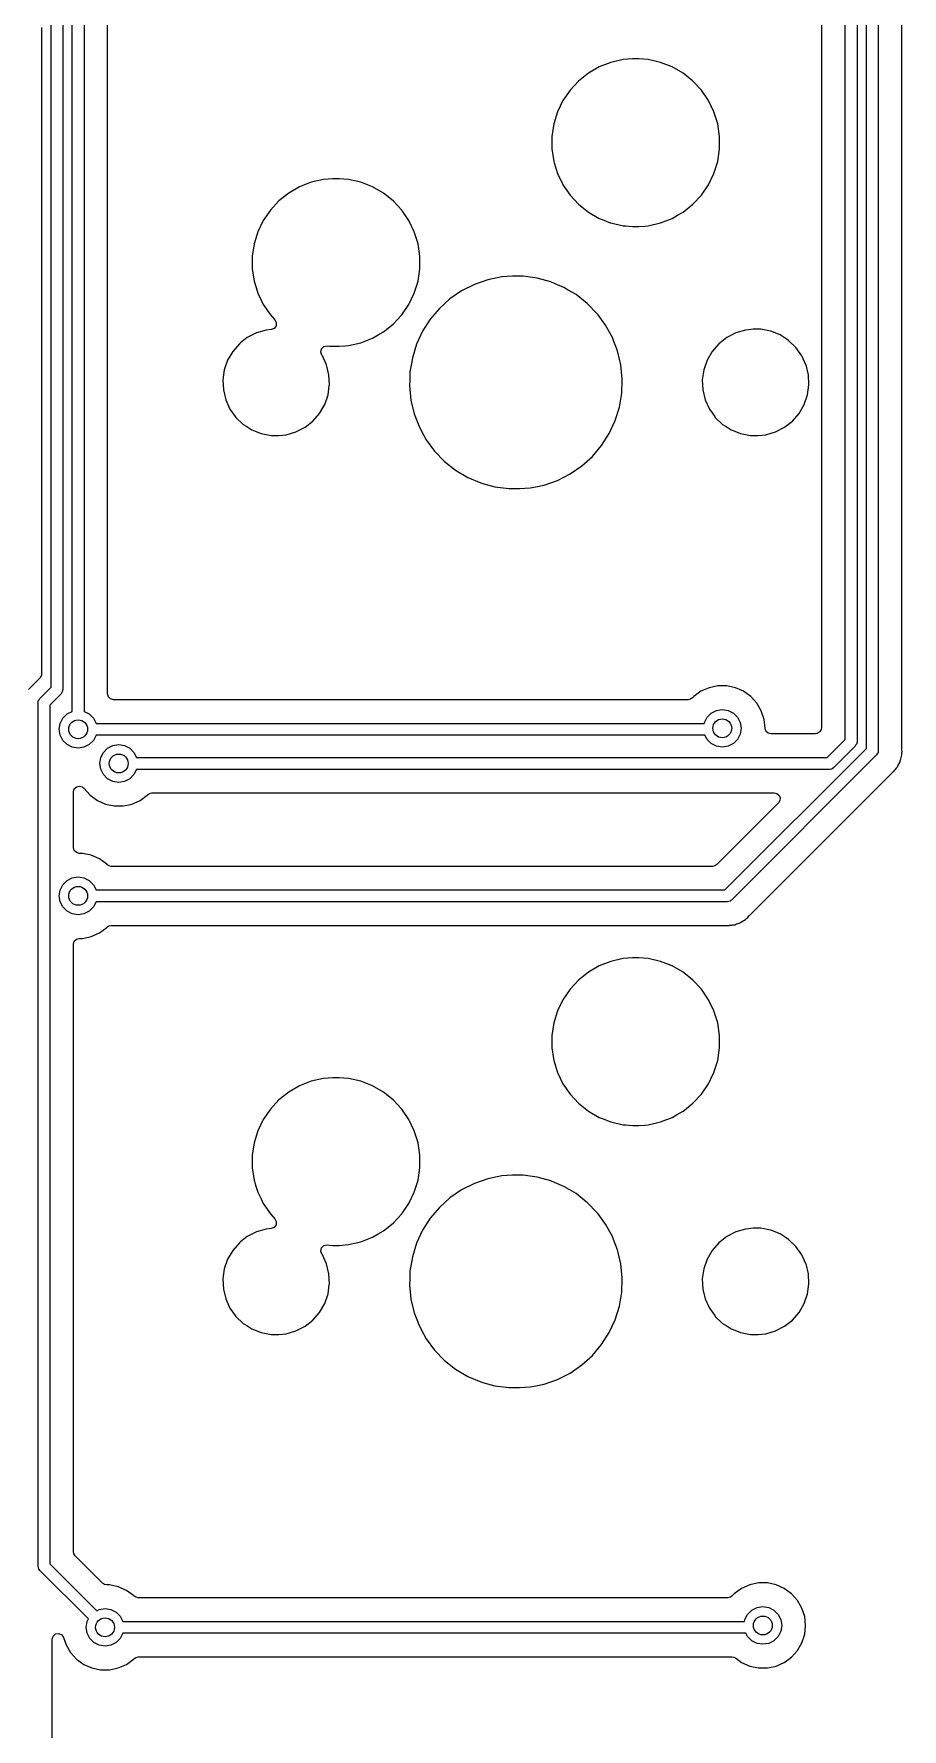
# Model space of a CAD drawing. Extents: x 51 to 201, y -153 to -28.
# Drawn here: x 77.89 to 96.29, y -104.74 to -68.82 of the extents above; entities that cross this region are included whole.
import ezdxf

# ---------------------------------------------------------------- set-up
doc = ezdxf.new("R2010")
doc.units = 0
doc.layers.add('BLACK', color=7, linetype='CONTINUOUS')

msp = doc.modelspace()

# ---------------------------------------------------------------- linework, layer by layer
at = {"layer": 'BLACK', "linetype": 'CONTINUOUS'}
for p, q in [((95.085, -83.7682), (95.085, -38.78)), ((95.335, -38.78), (95.335, -83.82)), ((94.5845, -39.4045), (94.5845, -83.5095)), ((95.535, -83.9546), (95.535, -40.24)), ((95.785, -40.2918), (95.785, -84.0064)), ((96.2855, -83.9711), (96.2855, -65.6145)), ((78.705, -83.1703), (78.705, -68.0518)), ((78.955, -68), (78.955, -83.1703)), ((79.4555, -71.2531), (79.4555, -68.0827)), ((78.255, -82.6582), (78.255, -68.4318)), ((78.505, -68.38), (78.505, -82.71)), ((78.055, -68.68), (78.055, -82.38)), ((89.6433, -69.6489), (89.4352, -69.8148)), ((89.8737, -69.5158), (89.6433, -69.6489)), ((90.1214, -69.4186), (89.8737, -69.5158)), ((90.3809, -69.3594), (90.1214, -69.4186)), ((90.5798, -69.3445), (90.3809, -69.3594)), ((90.7127, -69.3445), (90.5798, -69.3445)), ((90.5798, -69.3445), (90.5798, -69.3445)), ((90.9116, -69.3594), (90.7127, -69.3445)), ((90.7127, -69.3445), (90.7127, -69.3445)), ((91.1711, -69.4186), (90.9116, -69.3594)), ((91.4188, -69.5158), (91.1711, -69.4186)), ((91.6492, -69.6489), (91.4188, -69.5158)), ((91.8481, -69.8075), (91.6492, -69.6489)), ((89.2542, -70.0099), (89.1043, -70.2298)), ((89.4352, -69.8148), (89.2542, -70.0099)), ((91.8573, -69.8148), (91.8481, -69.8075)), ((92.0383, -70.0099), (91.8573, -69.8148)), ((92.1882, -70.2298), (92.0383, -70.0099)), ((89.1043, -70.2298), (88.9888, -70.4695)), ((92.3037, -70.4695), (92.1882, -70.2298)), ((88.9104, -70.7238), (88.8708, -70.9869)), ((88.9888, -70.4695), (88.9104, -70.7238)), ((92.3821, -70.7238), (92.3037, -70.4695)), ((92.4217, -70.9869), (92.3821, -70.7238)), ((88.8708, -70.9869), (88.8708, -71.2531)), ((92.4217, -71.2531), (92.4217, -70.9869)), ((79.4555, -76.1462), (79.4555, -71.2531)), ((88.8708, -71.2531), (88.9104, -71.5162)), ((92.3821, -71.5162), (92.4217, -71.2531)), ((88.9104, -71.5162), (88.9189, -71.5438)), ((88.9189, -71.5438), (88.9888, -71.7705)), ((88.9888, -71.7705), (89.1021, -72.0056)), ((92.1882, -72.0102), (92.3037, -71.7705)), ((92.3037, -71.7705), (92.3821, -71.5162)), ((83.2933, -72.1889), (83.0852, -72.3548)), ((83.5237, -72.0558), (83.2933, -72.1889)), ((83.7714, -71.9586), (83.5237, -72.0558)), ((84.0309, -71.8994), (83.7714, -71.9586)), ((84.2298, -71.8845), (84.0309, -71.8994)), ((84.3627, -71.8845), (84.2298, -71.8845)), ((84.2298, -71.8845), (84.2298, -71.8845)), ((84.5616, -71.8994), (84.3627, -71.8845)), ((84.3627, -71.8845), (84.3627, -71.8845)), ((84.8211, -71.9586), (84.5616, -71.8994)), ((85.0688, -72.0558), (84.8211, -71.9586)), ((85.2992, -72.1889), (85.0688, -72.0558)), ((85.5073, -72.3548), (85.2992, -72.1889)), ((89.1021, -72.0056), (89.1043, -72.0102)), ((89.1043, -72.0102), (89.2542, -72.2301)), ((92.0383, -72.2301), (92.1882, -72.0102)), ((82.9042, -72.5499), (82.7543, -72.7698)), ((83.0852, -72.3548), (82.9042, -72.5499)), ((85.6883, -72.5499), (85.5073, -72.3548)), ((85.5073, -72.3548), (85.5073, -72.3548)), ((85.8382, -72.7698), (85.6883, -72.5499)), ((89.2542, -72.2301), (89.4352, -72.4252)), ((89.4352, -72.4252), (89.6433, -72.5911)), ((91.6492, -72.5911), (91.8573, -72.4252)), ((91.8573, -72.4252), (92.0383, -72.2301)), ((82.7543, -72.7698), (82.6388, -73.0095)), ((85.9537, -73.0095), (85.8382, -72.7698)), ((89.6433, -72.5911), (89.8737, -72.7242)), ((89.8737, -72.7242), (89.8737, -72.7242)), ((89.8737, -72.7242), (89.9367, -72.7489)), ((89.9367, -72.7489), (90.1074, -72.8158)), ((90.1074, -72.8158), (90.1214, -72.8214)), ((90.1214, -72.8214), (90.3809, -72.8806)), ((90.3809, -72.8806), (90.4377, -72.8849)), ((90.4377, -72.8849), (90.5798, -72.8955)), ((90.5798, -72.8955), (90.5798, -72.8955)), ((90.5798, -72.8955), (90.7127, -72.8955)), ((90.7127, -72.8955), (90.837, -72.8862)), ((90.7127, -72.8955), (90.7127, -72.8955)), ((90.837, -72.8862), (90.9116, -72.8806)), ((90.9116, -72.8806), (91.1711, -72.8214)), ((91.1711, -72.8214), (91.4188, -72.7242)), ((91.4188, -72.7242), (91.5308, -72.6595)), ((91.5308, -72.6595), (91.6492, -72.5911)), ((91.6492, -72.5911), (91.6492, -72.5911)), ((82.5604, -73.2638), (82.5207, -73.5269)), ((82.6388, -73.0095), (82.5604, -73.2638)), ((86.0321, -73.2638), (85.9537, -73.0095)), ((86.0717, -73.5269), (86.0321, -73.2638)), ((82.5207, -73.5269), (82.5207, -73.7931)), ((86.0717, -73.7931), (86.0717, -73.5269)), ((82.5207, -73.7931), (82.5604, -74.0562)), ((86.0321, -74.0562), (86.0717, -73.7931)), ((87.8056, -73.9646), (87.5103, -74.0246)), ((88.031, -73.9495), (87.8056, -73.9646)), ((88.2569, -73.9495), (88.031, -73.9495)), ((88.031, -73.9495), (88.031, -73.9495)), ((88.5555, -73.9897), (88.2569, -73.9495)), ((88.8461, -74.0693), (88.5555, -73.9897)), ((88.5555, -73.9897), (88.5555, -73.9897)), ((88.5555, -73.9897), (88.5555, -73.9897)), ((82.5604, -74.0562), (82.6007, -74.1869)), ((82.6007, -74.1869), (82.6388, -74.3105)), ((82.6388, -74.3105), (82.7111, -74.4605)), ((85.8382, -74.5502), (85.9537, -74.3105)), ((85.9537, -74.3105), (86.0321, -74.0562)), ((86.9568, -74.2593), (86.7084, -74.4299)), ((87.2257, -74.1234), (86.9568, -74.2593)), ((87.5103, -74.0246), (87.2257, -74.1234)), ((88.9419, -74.1099), (88.8461, -74.0693)), ((89.1235, -74.1869), (88.9419, -74.1099)), ((89.2168, -74.2421), (89.1235, -74.1869)), ((89.3828, -74.3404), (89.2168, -74.2421)), ((89.5356, -74.4611), (89.3828, -74.3404)), ((82.7111, -74.4605), (82.7543, -74.5502)), ((82.7543, -74.5502), (82.9042, -74.7701)), ((85.6883, -74.7701), (85.8382, -74.5502)), ((86.4849, -74.632), (86.2904, -74.8621)), ((86.7084, -74.4299), (86.4849, -74.632)), ((89.6192, -74.5272), (89.5356, -74.4611)), ((89.8287, -74.7438), (89.6192, -74.5272)), ((82.9042, -74.7701), (82.9986, -74.8718)), ((82.9828, -75.0548), (82.9195, -75.0796)), ((83.0236, -75.0003), (82.9828, -75.0548)), ((82.9986, -74.8718), (83.0294, -74.9325)), ((83.0294, -74.9325), (83.0236, -75.0003)), ((85.2992, -75.1311), (85.5073, -74.9652)), ((85.5073, -74.9652), (85.6883, -74.7701)), ((86.2904, -74.8621), (86.1283, -75.116)), ((89.8481, -74.7701), (89.8287, -74.7438)), ((90.0074, -74.9863), (89.8481, -74.7701)), ((90.1522, -75.2506), (90.0074, -74.9863)), ((93.1326, -75.0745), (93.0324, -75.0841)), ((93.2937, -75.0745), (93.1326, -75.0745)), ((93.5048, -75.1152), (93.2937, -75.0745)), ((82.246, -75.3817), (82.1053, -75.5442)), ((82.2719, -75.3614), (82.246, -75.3817)), ((82.415, -75.2489), (82.2719, -75.3614)), ((82.606, -75.1504), (82.415, -75.2489)), ((82.415, -75.2489), (82.415, -75.2489)), ((82.415, -75.2489), (82.415, -75.2489)), ((82.8123, -75.0898), (82.606, -75.1504)), ((82.9195, -75.0796), (82.8123, -75.0898)), ((84.0388, -75.4406), (84.1065, -75.4263)), ((84.1065, -75.4263), (84.1548, -75.4299)), ((84.1548, -75.4299), (84.2298, -75.4355)), ((84.3627, -75.4355), (84.487, -75.4262)), ((84.487, -75.4262), (84.5616, -75.4206)), ((84.5616, -75.4206), (84.8211, -75.3614)), ((84.8211, -75.3614), (85.0688, -75.2642)), ((85.0688, -75.2642), (85.1884, -75.1951)), ((85.1884, -75.1951), (85.2992, -75.1311)), ((85.2992, -75.1311), (85.2992, -75.1311)), ((86.0014, -75.3893), (85.9122, -75.6771)), ((86.1283, -75.116), (86.0014, -75.3893)), ((90.1756, -75.3113), (90.1522, -75.2506)), ((90.2605, -75.5317), (90.1756, -75.3113)), ((92.406, -75.3817), (92.2653, -75.5442)), ((92.4319, -75.3614), (92.406, -75.3817)), ((92.575, -75.2489), (92.4319, -75.3614)), ((92.766, -75.1504), (92.575, -75.2489)), ((92.575, -75.2489), (92.575, -75.2489)), ((92.575, -75.2489), (92.575, -75.2489)), ((92.9723, -75.0898), (92.766, -75.1504)), ((93.0324, -75.0841), (92.9723, -75.0898)), ((93.5069, -75.116), (93.5048, -75.1152)), ((93.5048, -75.1152), (93.5048, -75.1152)), ((93.5048, -75.1152), (93.5048, -75.1152)), ((93.7043, -75.1951), (93.5069, -75.116)), ((93.8118, -75.2642), (93.7043, -75.1951)), ((93.8852, -75.3113), (93.8118, -75.2642)), ((94.0407, -75.4596), (93.8852, -75.3113)), ((81.9978, -75.7303), (81.9275, -75.9334)), ((82.1053, -75.5442), (81.9978, -75.7303)), ((83.9734, -75.5564), (83.9892, -75.489)), ((83.9962, -75.6218), (83.9734, -75.5564)), ((83.9892, -75.489), (84.0388, -75.4406)), ((84.0054, -75.6347), (83.9962, -75.6218)), ((84.0922, -75.8248), (84.0054, -75.6347)), ((84.2298, -75.4355), (84.2298, -75.4355)), ((84.2298, -75.4355), (84.3627, -75.4355)), ((84.3627, -75.4355), (84.3627, -75.4355)), ((85.9122, -75.6771), (85.8921, -75.7961)), ((90.3304, -75.8248), (90.2605, -75.5317)), ((92.1578, -75.7303), (92.0875, -75.9334)), ((92.2653, -75.5442), (92.1578, -75.7303)), ((94.1654, -75.6347), (94.0407, -75.4596)), ((94.0407, -75.4596), (94.0407, -75.4596)), ((94.2522, -75.8248), (94.1654, -75.6347)), ((79.4555, -82.8005), (79.4555, -76.1462)), ((81.9275, -75.9334), (81.8969, -76.1462)), ((81.8969, -76.1462), (81.9071, -76.3609)), ((84.0947, -75.8302), (84.0922, -75.8248)), ((84.1454, -76.0391), (84.0947, -75.8302)), ((84.1556, -76.2538), (84.1454, -76.0391)), ((85.8563, -76.1462), (85.852, -76.2754)), ((85.862, -75.9742), (85.8563, -76.1462)), ((85.8921, -75.7961), (85.862, -75.9742)), ((90.3605, -76.1246), (90.3304, -75.8248)), ((90.3505, -76.4258), (90.3598, -76.1462)), ((90.3598, -76.1462), (90.3605, -76.1246)), ((92.0875, -75.9334), (92.0569, -76.1462)), ((92.0569, -76.1462), (92.0671, -76.3609)), ((94.2547, -75.8302), (94.2522, -75.8248)), ((94.3054, -76.0391), (94.2547, -75.8302)), ((94.3156, -76.2538), (94.3054, -76.0391)), ((81.9071, -76.3609), (81.9578, -76.5698)), ((84.0547, -76.6697), (84.125, -76.4666)), ((84.125, -76.4666), (84.1525, -76.2754)), ((84.1525, -76.2754), (84.1556, -76.2538)), ((85.852, -76.2754), (85.8821, -76.5752)), ((90.3003, -76.7229), (90.3505, -76.4258)), ((92.0671, -76.3609), (92.1178, -76.5698)), ((94.2147, -76.6697), (94.285, -76.4666)), ((94.285, -76.4666), (94.3156, -76.2538)), ((81.9578, -76.5698), (82.0471, -76.7653)), ((82.0471, -76.7653), (82.1599, -76.9236)), ((83.8065, -77.0183), (83.9472, -76.8558)), ((83.9472, -76.8558), (84.0547, -76.6697)), ((85.8821, -76.5752), (85.952, -76.8683)), ((85.952, -76.8683), (86.0603, -77.1494)), ((90.2111, -77.0107), (90.3003, -76.7229)), ((92.1178, -76.5698), (92.2071, -76.7653)), ((92.2071, -76.7653), (92.3199, -76.9236)), ((93.9665, -77.0183), (94.1072, -76.8558)), ((94.1072, -76.8558), (94.2147, -76.6697)), ((82.1599, -76.9236), (82.1718, -76.9404)), ((82.1718, -76.9404), (82.3273, -77.0887)), ((82.3273, -77.0887), (82.4013, -77.1363)), ((82.4013, -77.1363), (82.5082, -77.2049)), ((82.5082, -77.2049), (82.5482, -77.221)), ((82.5482, -77.221), (82.7077, -77.2848)), ((83.4465, -77.2496), (83.6375, -77.1511)), ((83.6375, -77.1511), (83.8065, -77.0183)), ((86.0603, -77.1494), (86.1484, -77.3102)), ((90.0842, -77.284), (90.2111, -77.0107)), ((92.3199, -76.9236), (92.3318, -76.9404)), ((92.3318, -76.9404), (92.4873, -77.0887)), ((92.4873, -77.0887), (92.5613, -77.1363)), ((92.5613, -77.1363), (92.6682, -77.2049)), ((92.6682, -77.2049), (92.7082, -77.221)), ((92.7082, -77.221), (92.8677, -77.2848)), ((93.6065, -77.2496), (93.7975, -77.1511)), ((93.7975, -77.1511), (93.9665, -77.0183)), ((82.7077, -77.2848), (82.9188, -77.3255)), ((82.9188, -77.3255), (83.0799, -77.3255)), ((83.0799, -77.3255), (83.2402, -77.3102)), ((83.0799, -77.3255), (83.0799, -77.3255)), ((83.2402, -77.3102), (83.4465, -77.2496)), ((86.1484, -77.3102), (86.2051, -77.4137)), ((86.2051, -77.4137), (86.3838, -77.6562)), ((89.7276, -77.768), (89.9221, -77.5379)), ((89.9221, -77.5379), (90.0842, -77.284)), ((92.8677, -77.2848), (93.0788, -77.3255)), ((93.0788, -77.3255), (93.2399, -77.3255)), ((93.2399, -77.3255), (93.4002, -77.3102)), ((93.2399, -77.3255), (93.2399, -77.3255)), ((93.4002, -77.3102), (93.6065, -77.2496)), ((86.3838, -77.6562), (86.5933, -77.8728)), ((86.5933, -77.8728), (86.8297, -78.0596)), ((89.5041, -77.9701), (89.7276, -77.768)), ((86.8297, -78.0596), (87.089, -78.2131)), ((87.089, -78.2131), (87.3664, -78.3307)), ((88.7022, -78.3754), (88.9868, -78.2766)), ((88.9868, -78.2766), (89.2557, -78.1407)), ((89.2557, -78.1407), (89.5041, -77.9701)), ((87.3664, -78.3307), (87.3664, -78.3307)), ((87.3664, -78.3307), (87.3664, -78.3307)), ((87.3664, -78.3307), (87.4304, -78.3483)), ((87.4304, -78.3483), (87.657, -78.4103)), ((87.657, -78.4103), (87.9556, -78.4505)), ((87.9556, -78.4505), (88.1815, -78.4505)), ((88.1815, -78.4505), (88.4069, -78.4354)), ((88.1815, -78.4505), (88.1815, -78.4505)), ((88.4069, -78.4354), (88.5302, -78.4103)), ((88.5302, -78.4103), (88.7022, -78.3754)), ((78.0184, -82.4684), (77.78, -82.7068)), ((78.0332, -82.4412), (78.0184, -82.4684)), ((78.0499, -82.4152), (78.0332, -82.4412)), ((78.0508, -82.409), (78.0499, -82.4152)), ((78.0521, -82.4066), (78.0508, -82.409)), ((78.055, -82.38), (78.0518, -82.4021)), ((78.0518, -82.4021), (78.0521, -82.4066)), ((77.98, -82.985), (77.9832, -82.9629)), ((77.9829, -82.9584), (77.9842, -82.956)), ((77.9832, -82.9629), (77.9829, -82.9584)), ((77.9842, -82.956), (77.9851, -82.9498)), ((77.9851, -82.9498), (78.0018, -82.9238)), ((78.0018, -82.9238), (78.0166, -82.8966)), ((78.0166, -82.8966), (78.255, -82.6582)), ((78.4684, -82.7984), (78.23, -83.0368)), ((78.4832, -82.7712), (78.4684, -82.7984)), ((78.4999, -82.7452), (78.4832, -82.7712)), ((78.5008, -82.739), (78.4999, -82.7452)), ((78.5021, -82.7366), (78.5008, -82.739)), ((78.505, -82.71), (78.5018, -82.7321)), ((78.5018, -82.7321), (78.5021, -82.7366)), ((79.4721, -82.8625), (79.4555, -82.8005)), ((79.5175, -82.9079), (79.4721, -82.8625)), ((79.5795, -82.9245), (79.5175, -82.9079)), ((91.7582, -82.9245), (79.5795, -82.9245)), ((91.8087, -82.9138), (91.7582, -82.9245)), ((91.8504, -82.8835), (91.8087, -82.9138)), ((91.8741, -82.8571), (91.8504, -82.8835)), ((92.0273, -82.7458), (91.8741, -82.8571)), ((92.2002, -82.6689), (92.0273, -82.7458)), ((92.3854, -82.6295), (92.2002, -82.6689)), ((92.5746, -82.6295), (92.3854, -82.6295)), ((92.3854, -82.6295), (92.3854, -82.6295)), ((92.7598, -82.6689), (92.5746, -82.6295)), ((92.5746, -82.6295), (92.5746, -82.6295)), ((92.9327, -82.7458), (92.7598, -82.6689)), ((93.0859, -82.8571), (92.9327, -82.7458)), ((93.2125, -82.9978), (93.0859, -82.8571)), ((77.98, -101.285), (77.98, -82.985)), ((78.23, -83.0368), (78.23, -101.233)), ((78.4496, -83.4264), (78.5064, -83.3149)), ((78.5064, -83.3149), (78.5949, -83.2264)), ((78.5949, -83.2264), (78.705, -83.1703)), ((78.955, -83.1703), (79.0651, -83.2264)), ((79.0651, -83.2264), (79.1536, -83.3149)), ((79.1536, -83.3149), (79.2097, -83.425)), ((92.0996, -83.4064), (92.1564, -83.2949)), ((92.1564, -83.2949), (92.2449, -83.2064)), ((92.2449, -83.2064), (92.3564, -83.1496)), ((92.3564, -83.1496), (92.48, -83.13)), ((92.48, -83.13), (92.6036, -83.1496)), ((92.6036, -83.1496), (92.7151, -83.2064)), ((92.7151, -83.2064), (92.8036, -83.2949)), ((92.8036, -83.2949), (92.8604, -83.4064)), ((93.3072, -83.1617), (93.2125, -82.9978)), ((93.3657, -83.3417), (93.3072, -83.1617)), ((93.3072, -83.1617), (93.3072, -83.1617)), ((78.43, -83.55), (78.4496, -83.4264)), ((78.4496, -83.6736), (78.43, -83.55)), ((78.5064, -83.7851), (78.4496, -83.6736)), ((79.2097, -83.675), (79.1536, -83.7851)), ((79.2097, -83.425), (92.0966, -83.425)), ((92.1105, -83.675), (79.2097, -83.675)), ((92.0966, -83.425), (92.0996, -83.4064)), ((92.1564, -83.7651), (92.1105, -83.675)), ((92.8604, -83.6536), (92.8036, -83.7651)), ((92.8604, -83.4064), (92.88, -83.53)), ((92.88, -83.53), (92.8604, -83.6536)), ((93.3855, -83.53), (93.3657, -83.3417)), ((93.3863, -83.538), (93.3855, -83.53)), ((93.3855, -83.53), (93.3855, -83.53)), ((93.4068, -83.5943), (93.3863, -83.538)), ((93.4514, -83.6345), (93.4068, -83.5943)), ((93.5096, -83.649), (93.4514, -83.6345)), ((94.445, -83.649), (93.5096, -83.649)), ((94.4925, -83.6396), (94.445, -83.649)), ((94.5327, -83.6127), (94.4925, -83.6396)), ((94.5482, -83.5972), (94.5327, -83.6127)), ((94.5751, -83.557), (94.5482, -83.5972)), ((94.5845, -83.5095), (94.5751, -83.557)), ((78.5949, -83.8736), (78.5064, -83.7851)), ((78.7064, -83.9304), (78.5949, -83.8736)), ((78.83, -83.95), (78.7064, -83.9304)), ((78.9536, -83.9304), (78.83, -83.95)), ((79.0651, -83.8736), (78.9536, -83.9304)), ((79.1536, -83.7851), (79.0651, -83.8736)), ((79.3096, -84.1509), (79.3664, -84.0394)), ((79.3664, -84.0394), (79.4549, -83.9509)), ((79.4549, -83.9509), (79.5664, -83.8941)), ((79.5664, -83.8941), (79.69, -83.8745)), ((79.69, -83.8745), (79.8136, -83.8941)), ((79.8136, -83.8941), (79.9251, -83.9509)), ((79.9251, -83.9509), (80.0136, -84.0394)), ((80.0136, -84.0394), (80.0697, -84.1495)), ((92.2449, -83.8536), (92.1564, -83.7651)), ((92.3564, -83.9104), (92.2449, -83.8536)), ((92.48, -83.93), (92.3564, -83.9104)), ((92.6036, -83.9104), (92.48, -83.93)), ((92.5346, -86.955), (95.535, -83.9546)), ((92.7151, -83.8536), (92.6036, -83.9104)), ((92.8036, -83.7651), (92.7151, -83.8536)), ((94.7037, -84.1495), (95.085, -83.7682)), ((95.2984, -83.9084), (94.8384, -84.3684)), ((95.3132, -83.8812), (95.2984, -83.9084)), ((95.3299, -83.8552), (95.3132, -83.8812)), ((95.3308, -83.849), (95.3299, -83.8552)), ((95.3321, -83.8466), (95.3308, -83.849)), ((95.335, -83.82), (95.3318, -83.8421)), ((95.3318, -83.8421), (95.3321, -83.8466)), ((95.7799, -84.0416), (95.7632, -84.0676)), ((95.7808, -84.0354), (95.7799, -84.0416)), ((95.7821, -84.033), (95.7808, -84.0354)), ((95.785, -84.0064), (95.7818, -84.0285)), ((95.7818, -84.0285), (95.7821, -84.033)), ((96.286, -83.9827), (96.2855, -83.9711)), ((96.2855, -84.0654), (96.287, -84.046)), ((96.2902, -84.0262), (96.286, -83.9827)), ((96.287, -84.046), (96.2871, -84.0457)), ((96.2871, -84.0457), (96.2902, -84.0262)), ((79.29, -84.2745), (79.3096, -84.1509)), ((79.3096, -84.3981), (79.29, -84.2745)), ((79.3664, -84.5096), (79.3096, -84.3981)), ((80.0697, -84.3995), (80.0136, -84.5096)), ((80.0697, -84.1495), (94.7037, -84.1495)), ((94.7186, -84.3995), (80.0697, -84.3995)), ((95.7484, -84.0948), (92.6748, -87.1684)), ((94.7234, -84.4021), (94.7186, -84.3995)), ((94.7325, -84.4015), (94.7234, -84.4021)), ((94.7411, -84.4047), (94.7325, -84.4015)), ((94.7671, -84.399), (94.7411, -84.4047)), ((94.7937, -84.3971), (94.7671, -84.399)), ((94.801, -84.3916), (94.7937, -84.3971)), ((94.8099, -84.3897), (94.801, -84.3916)), ((94.8384, -84.3684), (94.8099, -84.3897)), ((95.7632, -84.0676), (95.7484, -84.0948)), ((96.1326, -84.4177), (96.1402, -84.4088)), ((96.1402, -84.4088), (96.1701, -84.377)), ((96.1701, -84.377), (96.1797, -84.3594)), ((96.1797, -84.3594), (96.1904, -84.3432)), ((96.1904, -84.3432), (96.2027, -84.3273)), ((96.2027, -84.3273), (96.22, -84.2872)), ((96.22, -84.2872), (96.2252, -84.2768)), ((96.2252, -84.2768), (96.2462, -84.2385)), ((96.2462, -84.2385), (96.2512, -84.2191)), ((96.2512, -84.2191), (96.2575, -84.2007)), ((96.2575, -84.2007), (96.2654, -84.1823)), ((96.2654, -84.1823), (96.2723, -84.1391)), ((96.2723, -84.1391), (96.2746, -84.1277)), ((96.2746, -84.1277), (96.2855, -84.0854)), ((96.2855, -84.0854), (96.2855, -84.0654)), ((78.7471, -84.8144), (78.7925, -84.769)), ((78.7925, -84.769), (78.8545, -84.7524)), ((78.8545, -84.7524), (78.9165, -84.769)), ((78.9165, -84.769), (78.9465, -84.799)), ((79.4549, -84.5981), (79.3664, -84.5096)), ((79.5664, -84.6549), (79.4549, -84.5981)), ((79.69, -84.6745), (79.5664, -84.6549)), ((79.8136, -84.6549), (79.69, -84.6745)), ((79.9251, -84.5981), (79.8136, -84.6549)), ((80.0136, -84.5096), (79.9251, -84.5981)), ((93.0537, -87.4973), (96.0438, -84.5072)), ((96.0438, -84.5072), (96.0599, -84.4943)), ((96.0599, -84.4943), (96.0619, -84.4922)), ((96.0619, -84.4922), (96.1079, -84.4431)), ((96.0619, -84.4922), (96.0619, -84.4922)), ((96.1079, -84.4431), (96.1106, -84.4404)), ((96.1106, -84.4404), (96.1301, -84.4209)), ((96.1301, -84.4209), (96.1326, -84.4177)), ((78.7305, -84.8764), (78.7471, -84.8144)), ((78.7305, -86.0555), (78.7305, -84.8764)), ((78.9465, -84.799), (78.9487, -84.797)), ((78.9487, -84.797), (79.0841, -84.9474)), ((79.0841, -84.9474), (79.2373, -85.0587)), ((79.2373, -85.0587), (79.4102, -85.1356)), ((79.9698, -85.1356), (80.1427, -85.0587)), ((80.1427, -85.0587), (80.2959, -84.9474)), ((80.2959, -84.9474), (80.3016, -84.941)), ((80.3016, -84.941), (80.3433, -84.9107)), ((80.3433, -84.9107), (80.3937, -84.9)), ((80.3937, -84.9), (93.5824, -84.9)), ((93.6701, -85.1117), (92.3636, -86.4182)), ((93.5824, -84.9), (93.6387, -84.9135)), ((93.6387, -84.9135), (93.6828, -84.9511)), ((93.7004, -85.0623), (93.6701, -85.1117)), ((93.6828, -84.9511), (93.7049, -85.0046)), ((93.7049, -85.0046), (93.7004, -85.0623)), ((79.4102, -85.1356), (79.5954, -85.175)), ((79.5954, -85.175), (79.5954, -85.175)), ((79.5954, -85.175), (79.7846, -85.175)), ((79.7846, -85.175), (79.9081, -85.1488)), ((79.7846, -85.175), (79.7846, -85.175)), ((79.9081, -85.1488), (79.9698, -85.1356)), ((78.7471, -86.1175), (78.7305, -86.0555)), ((78.7925, -86.1629), (78.7471, -86.1175)), ((78.8545, -86.1795), (78.7925, -86.1629)), ((78.9241, -86.1795), (78.8545, -86.1795)), ((79.1093, -86.2189), (78.9241, -86.1795)), ((78.9241, -86.1795), (78.9241, -86.1795)), ((79.2822, -86.2958), (79.1093, -86.2189)), ((79.4354, -86.4071), (79.2822, -86.2958)), ((79.2822, -86.2958), (79.2822, -86.2958)), ((79.2822, -86.2958), (79.2822, -86.2958)), ((79.4411, -86.4135), (79.4354, -86.4071)), ((79.4828, -86.4438), (79.4411, -86.4135)), ((79.5332, -86.4545), (79.4828, -86.4438)), ((92.2759, -86.4545), (79.5332, -86.4545)), ((92.3234, -86.4451), (92.2759, -86.4545)), ((92.3636, -86.4182), (92.3234, -86.4451)), ((78.4491, -86.9564), (78.5059, -86.8449)), ((78.5059, -86.8449), (78.5944, -86.7564)), ((78.5944, -86.7564), (78.7059, -86.6996)), ((78.7059, -86.6996), (78.8295, -86.68)), ((78.8295, -86.68), (78.9531, -86.6996)), ((78.9531, -86.6996), (79.0646, -86.7564)), ((79.0646, -86.7564), (79.1531, -86.8449)), ((79.1531, -86.8449), (79.2092, -86.955)), ((78.4295, -87.08), (78.4491, -86.9564)), ((78.4491, -87.2036), (78.4295, -87.08)), ((78.5059, -87.3151), (78.4491, -87.2036)), ((79.2092, -87.205), (79.1531, -87.3151)), ((79.2092, -86.955), (92.5346, -86.955)), ((92.5864, -87.205), (79.2092, -87.205)), ((92.6161, -87.1963), (92.5864, -87.205)), ((92.6463, -87.1897), (92.6161, -87.1963)), ((92.6514, -87.1859), (92.6463, -87.1897)), ((92.654, -87.1852), (92.6514, -87.1859)), ((92.6569, -87.1818), (92.654, -87.1852)), ((92.6748, -87.1684), (92.6569, -87.1818)), ((78.5944, -87.4036), (78.5059, -87.3151)), ((78.7059, -87.4604), (78.5944, -87.4036)), ((78.8295, -87.48), (78.7059, -87.4604)), ((78.9531, -87.4604), (78.8295, -87.48)), ((79.0646, -87.4036), (78.9531, -87.4604)), ((79.1531, -87.3151), (79.0646, -87.4036)), ((92.854, -87.6484), (92.8715, -87.6399)), ((92.8715, -87.6399), (92.8901, -87.6325)), ((92.8901, -87.6325), (92.9255, -87.6068)), ((92.9255, -87.6068), (92.9352, -87.6004)), ((92.9352, -87.6004), (92.9728, -87.5782)), ((92.9728, -87.5782), (92.987, -87.564)), ((92.9728, -87.5782), (92.9728, -87.5782)), ((92.9728, -87.5782), (92.9728, -87.5782)), ((92.987, -87.564), (93.0018, -87.5514)), ((93.0018, -87.5514), (93.018, -87.5396)), ((93.018, -87.5396), (93.0458, -87.5059)), ((93.0458, -87.5059), (93.0537, -87.4973)), ((78.7471, -88.0425), (78.7925, -87.9971)), ((78.7925, -87.9971), (78.8545, -87.9805)), ((78.8545, -87.9805), (78.9241, -87.9805)), ((78.9241, -87.9805), (79.0476, -87.9543)), ((79.0476, -87.9543), (79.1093, -87.9411)), ((79.1093, -87.9411), (79.2822, -87.8642)), ((79.2822, -87.8642), (79.4354, -87.7529)), ((79.4354, -87.7529), (79.4411, -87.7465)), ((79.4411, -87.7465), (79.4828, -87.7162)), ((79.4828, -87.7162), (79.5332, -87.7055)), ((79.5332, -87.7055), (92.5037, -87.7055)), ((92.5037, -87.7055), (92.5242, -87.7078)), ((92.5242, -87.7078), (92.5271, -87.7077)), ((92.5271, -87.7077), (92.5943, -87.7056)), ((92.5271, -87.7077), (92.5271, -87.7077)), ((92.5943, -87.7056), (92.5982, -87.7055)), ((92.5982, -87.7055), (92.6257, -87.7055)), ((92.6257, -87.7055), (92.6297, -87.705)), ((92.6257, -87.7055), (92.6257, -87.7055)), ((92.6297, -87.705), (92.6414, -87.7041)), ((92.6414, -87.7041), (92.685, -87.7027)), ((92.685, -87.7027), (92.7043, -87.6971)), ((92.7043, -87.6971), (92.7233, -87.6932)), ((92.7233, -87.6932), (92.7296, -87.6924)), ((92.7296, -87.6924), (92.7432, -87.6907)), ((92.7432, -87.6907), (92.7838, -87.6746)), ((92.7838, -87.6746), (92.7948, -87.6708)), ((92.7948, -87.6708), (92.8368, -87.6586)), ((92.8368, -87.6586), (92.854, -87.6484)), ((78.7305, -88.1045), (78.7471, -88.0425)), ((78.7305, -90.3031), (78.7305, -88.1045)), ((89.6433, -88.6989), (89.4352, -88.8648)), ((89.8737, -88.5658), (89.6433, -88.6989)), ((90.1214, -88.4686), (89.8737, -88.5658)), ((90.3809, -88.4094), (90.1214, -88.4686)), ((90.5798, -88.3945), (90.3809, -88.4094)), ((90.7127, -88.3945), (90.5798, -88.3945)), ((90.5798, -88.3945), (90.5798, -88.3945)), ((90.9116, -88.4094), (90.7127, -88.3945)), ((90.7127, -88.3945), (90.7127, -88.3945)), ((91.1711, -88.4686), (90.9116, -88.4094)), ((91.4188, -88.5658), (91.1711, -88.4686)), ((91.6492, -88.6989), (91.4188, -88.5658)), ((91.8573, -88.8648), (91.6492, -88.6989)), ((89.2542, -89.0599), (89.1043, -89.2798)), ((89.4352, -88.8648), (89.2542, -89.0599)), ((92.0383, -89.0599), (91.8573, -88.8648)), ((91.8573, -88.8648), (91.8573, -88.8648)), ((92.1882, -89.2798), (92.0383, -89.0599)), ((89.1043, -89.2798), (88.9888, -89.5195)), ((92.3037, -89.5195), (92.1882, -89.2798)), ((88.9104, -89.7738), (88.8708, -90.0369)), ((88.9888, -89.5195), (88.9104, -89.7738)), ((92.3821, -89.7738), (92.3037, -89.5195)), ((92.4217, -90.0369), (92.3821, -89.7738)), ((88.8708, -90.0369), (88.8708, -90.3031)), ((92.4217, -90.3031), (92.4217, -90.0369)), ((78.7305, -95.1962), (78.7305, -90.3031)), ((88.8708, -90.3031), (88.9104, -90.5662)), ((92.3821, -90.5662), (92.4217, -90.3031)), ((88.9104, -90.5662), (88.9888, -90.8205)), ((88.9888, -90.8205), (89.1043, -91.0602)), ((92.1882, -91.0602), (92.3037, -90.8205)), ((92.3037, -90.8205), (92.3821, -90.5662)), ((83.2933, -91.2389), (83.0852, -91.4048)), ((83.5237, -91.1058), (83.2933, -91.2389)), ((83.7714, -91.0086), (83.5237, -91.1058)), ((84.0309, -90.9494), (83.7714, -91.0086)), ((84.2298, -90.9345), (84.0309, -90.9494)), ((84.3627, -90.9345), (84.2298, -90.9345)), ((84.2298, -90.9345), (84.2298, -90.9345)), ((84.5616, -90.9494), (84.3627, -90.9345)), ((84.3627, -90.9345), (84.3627, -90.9345)), ((84.8211, -91.0086), (84.5616, -90.9494)), ((85.0688, -91.1058), (84.8211, -91.0086)), ((85.2992, -91.2389), (85.0688, -91.1058)), ((85.5073, -91.4048), (85.2992, -91.2389)), ((89.1043, -91.0602), (89.2542, -91.2801)), ((92.0383, -91.2801), (92.1882, -91.0602)), ((83.0852, -91.4048), (82.9042, -91.5999)), ((85.6883, -91.5999), (85.5073, -91.4048)), ((89.2542, -91.2801), (89.4352, -91.4752)), ((89.4352, -91.4752), (89.6433, -91.6411)), ((91.6771, -91.6189), (91.8573, -91.4752)), ((91.8573, -91.4752), (92.0383, -91.2801)), ((82.7543, -91.8198), (82.6388, -92.0595)), ((82.9042, -91.5999), (82.7543, -91.8198)), ((85.8382, -91.8198), (85.6883, -91.5999)), ((85.9537, -92.0595), (85.8382, -91.8198)), ((89.6433, -91.6411), (89.8737, -91.7742)), ((89.8737, -91.7742), (89.8737, -91.7742)), ((89.8737, -91.7742), (89.9739, -91.8135)), ((89.9739, -91.8135), (90.0386, -91.8389)), ((90.0386, -91.8389), (90.1214, -91.8714)), ((90.1214, -91.8714), (90.3809, -91.9306)), ((90.3809, -91.9306), (90.4377, -91.9349)), ((90.4377, -91.9349), (90.5798, -91.9455)), ((90.5798, -91.9455), (90.5798, -91.9455)), ((90.5798, -91.9455), (90.7127, -91.9455)), ((90.7127, -91.9455), (90.837, -91.9362)), ((90.7127, -91.9455), (90.7127, -91.9455)), ((90.837, -91.9362), (90.9116, -91.9306)), ((90.9116, -91.9306), (91.1711, -91.8714)), ((91.1711, -91.8714), (91.4188, -91.7742)), ((91.4188, -91.7742), (91.5063, -91.7236)), ((91.5063, -91.7236), (91.6492, -91.6411)), ((91.6492, -91.6411), (91.6771, -91.6189)), ((82.5604, -92.3138), (82.5207, -92.5769)), ((82.6388, -92.0595), (82.5604, -92.3138)), ((86.0321, -92.3138), (85.9537, -92.0595)), ((86.0717, -92.5769), (86.0321, -92.3138)), ((82.5207, -92.5769), (82.5207, -92.8431)), ((86.0717, -92.8431), (86.0717, -92.5769)), ((82.5207, -92.8431), (82.5604, -93.1062)), ((86.0321, -93.1062), (86.0717, -92.8431)), ((87.8056, -93.0146), (87.5103, -93.0746)), ((88.031, -92.9995), (87.8056, -93.0146)), ((88.2569, -92.9995), (88.031, -92.9995)), ((88.031, -92.9995), (88.031, -92.9995)), ((88.5555, -93.0397), (88.2569, -92.9995)), ((82.5604, -93.1062), (82.5984, -93.2295)), ((82.5984, -93.2295), (82.6388, -93.3605)), ((82.6388, -93.3605), (82.7058, -93.4995)), ((85.8382, -93.6002), (85.9537, -93.3605)), ((85.9537, -93.3605), (86.0321, -93.1062)), ((86.9568, -93.3093), (86.7084, -93.4799)), ((87.2257, -93.1734), (86.9568, -93.3093)), ((87.5103, -93.0746), (87.2257, -93.1734)), ((88.8461, -93.1193), (88.5555, -93.0397)), ((88.5555, -93.0397), (88.5555, -93.0397)), ((88.5555, -93.0397), (88.5555, -93.0397)), ((88.9254, -93.1529), (88.8461, -93.1193)), ((89.1235, -93.2369), (88.9254, -93.1529)), ((89.2338, -93.3022), (89.1235, -93.2369)), ((89.3828, -93.3904), (89.2338, -93.3022)), ((89.5989, -93.5611), (89.3828, -93.3904)), ((82.7058, -93.4995), (82.7543, -93.6002)), ((82.7543, -93.6002), (82.9042, -93.8201)), ((85.6883, -93.8201), (85.8382, -93.6002)), ((86.4849, -93.682), (86.2904, -93.9121)), ((86.7084, -93.4799), (86.4849, -93.682)), ((89.6192, -93.5772), (89.5989, -93.5611)), ((89.8287, -93.7938), (89.6192, -93.5772)), ((82.9042, -93.8201), (82.9986, -93.9218)), ((82.9828, -94.1048), (82.9195, -94.1296)), ((83.0236, -94.0503), (82.9828, -94.1048)), ((82.9986, -93.9218), (83.0294, -93.9825)), ((83.0294, -93.9825), (83.0236, -94.0503)), ((85.2992, -94.1811), (85.5073, -94.0152)), ((85.5073, -94.0152), (85.6883, -93.8201)), ((86.2904, -93.9121), (86.1283, -94.166)), ((89.8481, -93.8201), (89.8287, -93.7938)), ((90.0074, -94.0363), (89.8481, -93.8201)), ((90.1522, -94.3006), (90.0074, -94.0363)), ((82.246, -94.4317), (82.1053, -94.5942)), ((82.2719, -94.4114), (82.246, -94.4317)), ((82.415, -94.2989), (82.2719, -94.4114)), ((82.606, -94.2004), (82.415, -94.2989)), ((82.415, -94.2989), (82.415, -94.2989)), ((82.415, -94.2989), (82.415, -94.2989)), ((82.8123, -94.1398), (82.606, -94.2004)), ((82.9195, -94.1296), (82.8123, -94.1398)), ((84.487, -94.4762), (84.5616, -94.4706)), ((84.5616, -94.4706), (84.8211, -94.4114)), ((84.8211, -94.4114), (85.0688, -94.3142)), ((85.0688, -94.3142), (85.1884, -94.2451)), ((85.1884, -94.2451), (85.2992, -94.1811)), ((85.2992, -94.1811), (85.2992, -94.1811)), ((86.0014, -94.4393), (85.9122, -94.7271)), ((86.1283, -94.166), (86.0014, -94.4393)), ((90.1756, -94.3613), (90.1522, -94.3006)), ((90.2605, -94.5817), (90.1756, -94.3613)), ((92.406, -94.4317), (92.2653, -94.5942)), ((92.4319, -94.4114), (92.406, -94.4317)), ((92.575, -94.2989), (92.4319, -94.4114)), ((92.766, -94.2004), (92.575, -94.2989)), ((92.575, -94.2989), (92.575, -94.2989)), ((92.575, -94.2989), (92.575, -94.2989)), ((92.9723, -94.1398), (92.766, -94.2004)), ((93.0324, -94.1341), (92.9723, -94.1398)), ((93.1326, -94.1245), (93.0324, -94.1341)), ((93.2937, -94.1245), (93.1326, -94.1245)), ((93.5048, -94.1652), (93.2937, -94.1245)), ((93.5069, -94.166), (93.5048, -94.1652)), ((93.5048, -94.1652), (93.5048, -94.1652)), ((93.5048, -94.1652), (93.5048, -94.1652)), ((93.7043, -94.2451), (93.5069, -94.166)), ((93.8118, -94.3142), (93.7043, -94.2451)), ((93.8852, -94.3613), (93.8118, -94.3142)), ((94.0407, -94.5096), (93.8852, -94.3613)), ((81.9978, -94.7803), (81.9275, -94.9834)), ((82.1053, -94.5942), (81.9978, -94.7803)), ((83.9734, -94.6064), (83.9892, -94.539)), ((83.9962, -94.6718), (83.9734, -94.6064)), ((83.9892, -94.539), (84.0388, -94.4906)), ((84.0054, -94.6847), (83.9962, -94.6718)), ((84.0922, -94.8748), (84.0054, -94.6847)), ((84.0388, -94.4906), (84.1065, -94.4763)), ((84.1065, -94.4763), (84.1548, -94.4799)), ((84.1548, -94.4799), (84.2298, -94.4855)), ((84.2298, -94.4855), (84.2298, -94.4855)), ((84.2298, -94.4855), (84.3627, -94.4855)), ((84.3627, -94.4855), (84.487, -94.4762)), ((84.3627, -94.4855), (84.3627, -94.4855)), ((85.9122, -94.7271), (85.8921, -94.8461)), ((90.3304, -94.8748), (90.2605, -94.5817)), ((92.1578, -94.7803), (92.0875, -94.9834)), ((92.2653, -94.5942), (92.1578, -94.7803)), ((94.1654, -94.6847), (94.0407, -94.5096)), ((94.0407, -94.5096), (94.0407, -94.5096)), ((94.2522, -94.8748), (94.1654, -94.6847)), ((81.9275, -94.9834), (81.8969, -95.1962)), ((84.0947, -94.8802), (84.0922, -94.8748)), ((84.1454, -95.0891), (84.0947, -94.8802)), ((84.1556, -95.3038), (84.1454, -95.0891)), ((85.862, -95.0242), (85.8563, -95.1962)), ((85.8921, -94.8461), (85.862, -95.0242)), ((90.3605, -95.1746), (90.3304, -94.8748)), ((90.3598, -95.1962), (90.3605, -95.1746)), ((92.0875, -94.9834), (92.0569, -95.1962)), ((94.2547, -94.8802), (94.2522, -94.8748)), ((94.3054, -95.0891), (94.2547, -94.8802)), ((94.3156, -95.3038), (94.3054, -95.0891)), ((78.7305, -100.975), (78.7305, -95.1962)), ((81.8969, -95.1962), (81.9071, -95.4109)), ((81.9071, -95.4109), (81.9578, -95.6198)), ((84.0547, -95.7197), (84.125, -95.5166)), ((84.125, -95.5166), (84.1525, -95.3254)), ((84.1525, -95.3254), (84.1556, -95.3038)), ((85.8563, -95.1962), (85.852, -95.3254)), ((85.852, -95.3254), (85.8821, -95.6252)), ((90.3003, -95.7729), (90.3505, -95.4758)), ((90.3505, -95.4758), (90.3598, -95.1962)), ((92.0569, -95.1962), (92.0671, -95.4109)), ((92.0671, -95.4109), (92.1178, -95.6198)), ((94.2147, -95.7197), (94.285, -95.5166)), ((94.285, -95.5166), (94.3156, -95.3038)), ((81.9578, -95.6198), (82.0471, -95.8153)), ((82.0471, -95.8153), (82.1599, -95.9736)), ((83.8065, -96.0683), (83.9472, -95.9058)), ((83.9472, -95.9058), (84.0547, -95.7197)), ((85.8821, -95.6252), (85.952, -95.9183)), ((90.2111, -96.0607), (90.3003, -95.7729)), ((92.1178, -95.6198), (92.2071, -95.8153)), ((92.2071, -95.8153), (92.3199, -95.9736)), ((93.9665, -96.0683), (94.1072, -95.9058)), ((94.1072, -95.9058), (94.2147, -95.7197)), ((82.1599, -95.9736), (82.1718, -95.9904)), ((82.1718, -95.9904), (82.3273, -96.1387)), ((82.3273, -96.1387), (82.4013, -96.1863)), ((82.4013, -96.1863), (82.5082, -96.2549)), ((82.5082, -96.2549), (82.5482, -96.271)), ((83.4465, -96.2996), (83.6375, -96.2011)), ((83.6375, -96.2011), (83.8065, -96.0683)), ((85.952, -95.9183), (86.0603, -96.1994)), ((86.0603, -96.1994), (86.1484, -96.3602)), ((90.0842, -96.334), (90.2111, -96.0607)), ((92.3199, -95.9736), (92.3318, -95.9904)), ((92.3318, -95.9904), (92.4873, -96.1387)), ((92.4873, -96.1387), (92.5613, -96.1863)), ((92.5613, -96.1863), (92.6682, -96.2549)), ((92.6682, -96.2549), (92.7082, -96.271)), ((93.6065, -96.2996), (93.7975, -96.2011)), ((93.7975, -96.2011), (93.9665, -96.0683)), ((82.5482, -96.271), (82.7077, -96.3348)), ((82.7077, -96.3348), (82.9188, -96.3755)), ((82.9188, -96.3755), (83.0799, -96.3755)), ((83.0799, -96.3755), (83.2402, -96.3602)), ((83.0799, -96.3755), (83.0799, -96.3755)), ((83.2402, -96.3602), (83.4465, -96.2996)), ((86.1484, -96.3602), (86.2051, -96.4637)), ((86.2051, -96.4637), (86.3838, -96.7062)), ((89.7276, -96.818), (89.9221, -96.5879)), ((89.9221, -96.5879), (90.0842, -96.334)), ((92.7082, -96.271), (92.8677, -96.3348)), ((92.8677, -96.3348), (93.0788, -96.3755)), ((93.0788, -96.3755), (93.2399, -96.3755)), ((93.2399, -96.3755), (93.4002, -96.3602)), ((93.2399, -96.3755), (93.2399, -96.3755)), ((93.4002, -96.3602), (93.6065, -96.2996)), ((86.3838, -96.7062), (86.5933, -96.9228)), ((86.5933, -96.9228), (86.8297, -97.1096)), ((89.5041, -97.0201), (89.7276, -96.818)), ((86.8297, -97.1096), (87.089, -97.2631)), ((87.089, -97.2631), (87.3664, -97.3807)), ((88.7022, -97.4254), (88.9868, -97.3266)), ((88.9868, -97.3266), (89.2557, -97.1907)), ((89.2557, -97.1907), (89.5041, -97.0201)), ((87.3664, -97.3807), (87.3664, -97.3807)), ((87.3664, -97.3807), (87.3664, -97.3807)), ((87.3664, -97.3807), (87.4304, -97.3983)), ((87.4304, -97.3983), (87.657, -97.4603)), ((87.657, -97.4603), (87.9556, -97.5005)), ((87.9556, -97.5005), (88.1815, -97.5005)), ((88.1815, -97.5005), (88.4069, -97.4854)), ((88.1815, -97.5005), (88.1815, -97.5005)), ((88.4069, -97.4854), (88.5302, -97.4603)), ((88.5302, -97.4603), (88.7022, -97.4254)), ((77.9887, -101.315), (77.98, -101.285)), ((78.23, -101.233), (79.2234, -102.227)), ((78.7399, -101.022), (78.7305, -100.975)), ((78.7668, -101.062), (78.7399, -101.022)), ((79.3478, -101.643), (78.7668, -101.062)), ((77.9953, -101.345), (77.9887, -101.315)), ((77.9991, -101.35), (77.9953, -101.345)), ((77.9998, -101.353), (77.9991, -101.35)), ((78.0032, -101.356), (77.9998, -101.353)), ((78.0166, -101.373), (78.0032, -101.356)), ((79.0466, -102.403), (78.0166, -101.373)), ((79.388, -101.67), (79.3478, -101.643)), ((93.2454, -101.639), (93.0602, -101.679)), ((93.4346, -101.639), (93.2454, -101.639)), ((93.2454, -101.639), (93.2454, -101.639)), ((93.6198, -101.679), (93.4346, -101.639)), ((93.4346, -101.639), (93.4346, -101.639)), ((79.4355, -101.679), (79.388, -101.67)), ((79.4946, -101.679), (79.4355, -101.679)), ((79.6798, -101.719), (79.4946, -101.679)), ((79.4946, -101.679), (79.4946, -101.679)), ((79.8527, -101.796), (79.6798, -101.719)), ((80.0059, -101.907), (79.8527, -101.796)), ((79.8527, -101.796), (79.8527, -101.796)), ((79.8527, -101.796), (79.8527, -101.796)), ((80.0116, -101.913), (80.0059, -101.907)), ((80.0533, -101.944), (80.0116, -101.913)), ((80.1037, -101.954), (80.0533, -101.944)), ((92.6002, -101.954), (80.1037, -101.954)), ((92.6507, -101.944), (92.6002, -101.954)), ((92.6924, -101.913), (92.6507, -101.944)), ((92.7341, -101.867), (92.6924, -101.913)), ((92.8873, -101.756), (92.7341, -101.867)), ((93.0602, -101.679), (92.8873, -101.756)), ((93.7927, -101.756), (93.6198, -101.679)), ((93.9459, -101.867), (93.7927, -101.756)), ((94.0725, -102.008), (93.9459, -101.867)), ((94.1672, -102.172), (94.0725, -102.008)), ((79.2234, -102.227), (79.2764, -102.2)), ((79.2764, -102.2), (79.4, -102.18)), ((79.4, -102.18), (79.5236, -102.2)), ((79.5236, -102.2), (79.6351, -102.256)), ((79.6351, -102.256), (79.7236, -102.345)), ((79.7236, -102.345), (79.7797, -102.455)), ((92.9596, -102.416), (93.0164, -102.305)), ((93.0164, -102.305), (93.1049, -102.216)), ((93.1049, -102.216), (93.2164, -102.16)), ((93.2164, -102.16), (93.34, -102.14)), ((93.34, -102.14), (93.4636, -102.16)), ((93.4636, -102.16), (93.5751, -102.216)), ((93.5751, -102.216), (93.6636, -102.305)), ((93.6636, -102.305), (93.7204, -102.416)), ((94.2257, -102.352), (94.1672, -102.172)), ((94.1672, -102.172), (94.1672, -102.172)), ((94.2455, -102.54), (94.2257, -102.352)), ((78.2998, -102.765), (78.3517, -102.719)), ((78.3517, -102.719), (78.42, -102.708)), ((78.42, -102.708), (78.4835, -102.736)), ((79, -102.58), (79.0196, -102.456)), ((79.0196, -102.704), (79, -102.58)), ((79.0196, -102.456), (79.0466, -102.403)), ((79.0764, -102.815), (79.0196, -102.704)), ((79.7797, -102.705), (79.7236, -102.815)), ((79.7797, -102.455), (92.9535, -102.455)), ((92.9807, -102.705), (79.7797, -102.705)), ((92.9535, -102.455), (92.9596, -102.416)), ((93.0164, -102.775), (92.9807, -102.705)), ((93.7204, -102.664), (93.6636, -102.775)), ((93.7204, -102.416), (93.74, -102.54)), ((93.74, -102.54), (93.7204, -102.664)), ((94.2127, -102.768), (94.2257, -102.728)), ((94.2257, -102.728), (94.2455, -102.54)), ((78.2805, -102.832), (78.2998, -102.765)), ((78.2805, -109.353), (78.2805, -102.832)), ((78.4835, -102.736), (78.5224, -102.793)), ((78.5224, -102.793), (78.5728, -102.948)), ((78.5728, -102.948), (78.6675, -103.112)), ((79.1649, -102.904), (79.0764, -102.815)), ((79.2764, -102.96), (79.1649, -102.904)), ((79.4, -102.98), (79.2764, -102.96)), ((79.5236, -102.96), (79.4, -102.98)), ((79.6351, -102.904), (79.5236, -102.96)), ((79.7236, -102.815), (79.6351, -102.904)), ((93.1049, -102.864), (93.0164, -102.775)), ((93.2164, -102.92), (93.1049, -102.864)), ((93.34, -102.94), (93.2164, -102.92)), ((93.4636, -102.92), (93.34, -102.94)), ((93.5751, -102.864), (93.4636, -102.92)), ((93.6636, -102.775), (93.5751, -102.864)), ((93.9459, -103.213), (94.0725, -103.072)), ((94.0725, -103.072), (94.1672, -102.908)), ((94.1672, -102.908), (94.2127, -102.768)), ((78.6675, -103.112), (78.7941, -103.253)), ((78.7941, -103.253), (78.9473, -103.364)), ((78.9473, -103.364), (79.1202, -103.441)), ((79.1202, -103.441), (79.3054, -103.48)), ((79.6181, -103.454), (79.6798, -103.441)), ((79.6798, -103.441), (79.8527, -103.364)), ((79.8527, -103.364), (80.0059, -103.253)), ((80.0059, -103.253), (80.0116, -103.247)), ((80.0116, -103.247), (80.0533, -103.216)), ((80.0533, -103.216), (80.1037, -103.206)), ((80.1037, -103.206), (92.6837, -103.206)), ((92.6837, -103.206), (92.722, -103.212)), ((92.722, -103.212), (92.7566, -103.229)), ((92.7566, -103.229), (92.8873, -103.324)), ((92.8873, -103.324), (93.0602, -103.401)), ((93.0602, -103.401), (93.2454, -103.441)), ((93.2454, -103.441), (93.2454, -103.441)), ((93.2454, -103.441), (93.4346, -103.441)), ((93.4346, -103.441), (93.5581, -103.414)), ((93.4346, -103.441), (93.4346, -103.441)), ((93.5581, -103.414), (93.6198, -103.401)), ((93.6198, -103.401), (93.7927, -103.324)), ((93.7927, -103.324), (93.8908, -103.253)), ((93.8908, -103.253), (93.9459, -103.213)), ((79.3054, -103.48), (79.3054, -103.48)), ((79.3054, -103.48), (79.4946, -103.48)), ((79.4946, -103.48), (79.6181, -103.454)), ((79.4946, -103.48), (79.4946, -103.48))]:
    msp.add_line(p, q, dxfattribs=at)
at = {"layer": 'BLACK'}
for centre in [(92.48, -83.53), (78.83, -83.55), (79.69, -84.2745), (78.8295, -87.08), (93.34, -102.54), (79.4, -102.58)]:
    msp.add_circle(centre, 0.2, dxfattribs=at)

doc.saveas('drawing.dxf')
